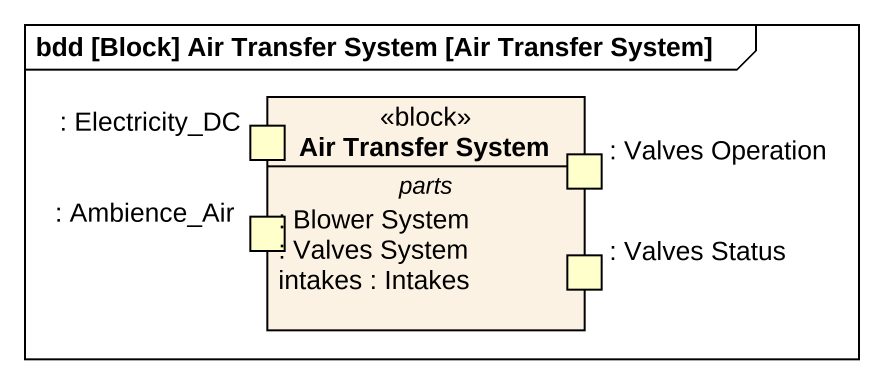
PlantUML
@startuml
mainframe bdd [Block] Air Transfer System [Air Transfer System]
hide circle
hide empty members
class "Air Transfer System" as Air_Transfer_System <<block>> {
  -- parts --
  : Blower System
  : Valves System
  intakes : Intakes
  -- ports --
  : Electricity_DC
  : Ambience_Air
  : Valves Status
  : Valves Operation
}
@enduml
